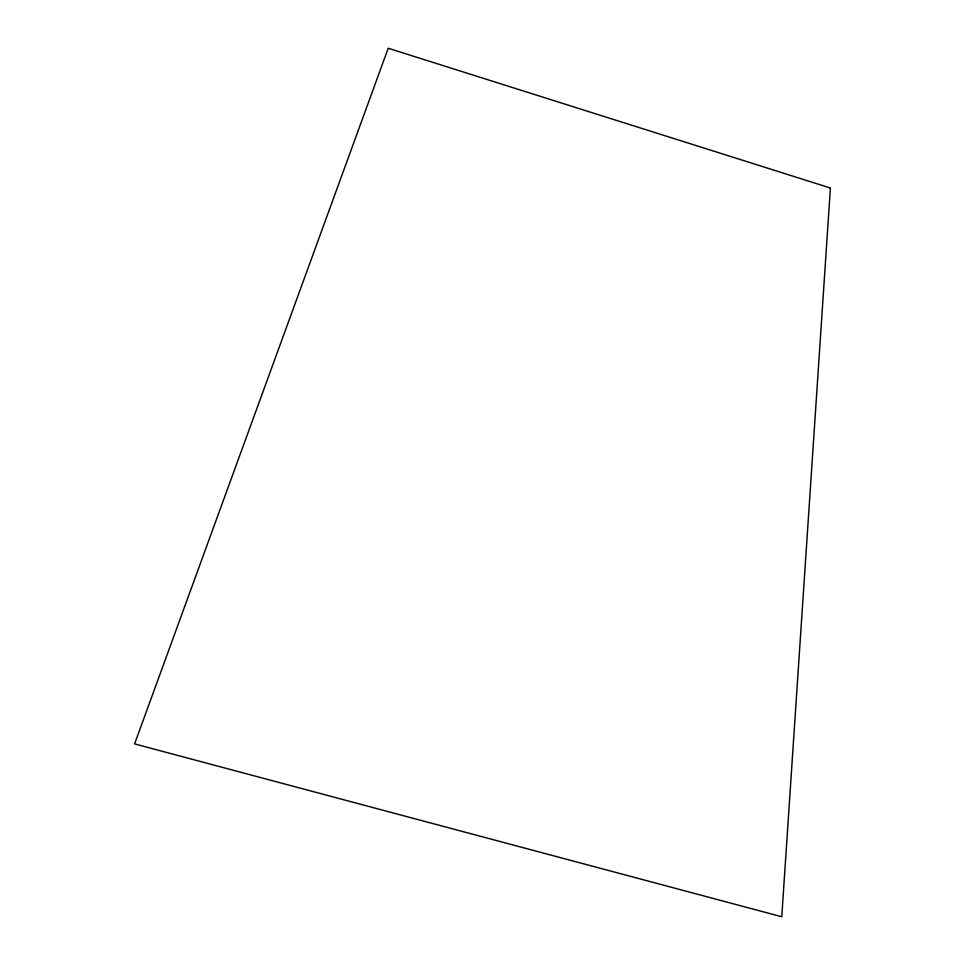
<?xml version="1.0" encoding="UTF-8"?>
<svg xmlns="http://www.w3.org/2000/svg" width="965" height="965" viewBox="0 0 965 965"><rect width="100%" height="100%" fill="white"/><g stroke="black" fill="none" stroke-linecap="round" stroke-linejoin="round"><path stroke-width="1.45" d="M830.407 188.018L781.771 916.75L134.593 743.906L388.219 48.25L830.407 188.018"/></g></svg>
